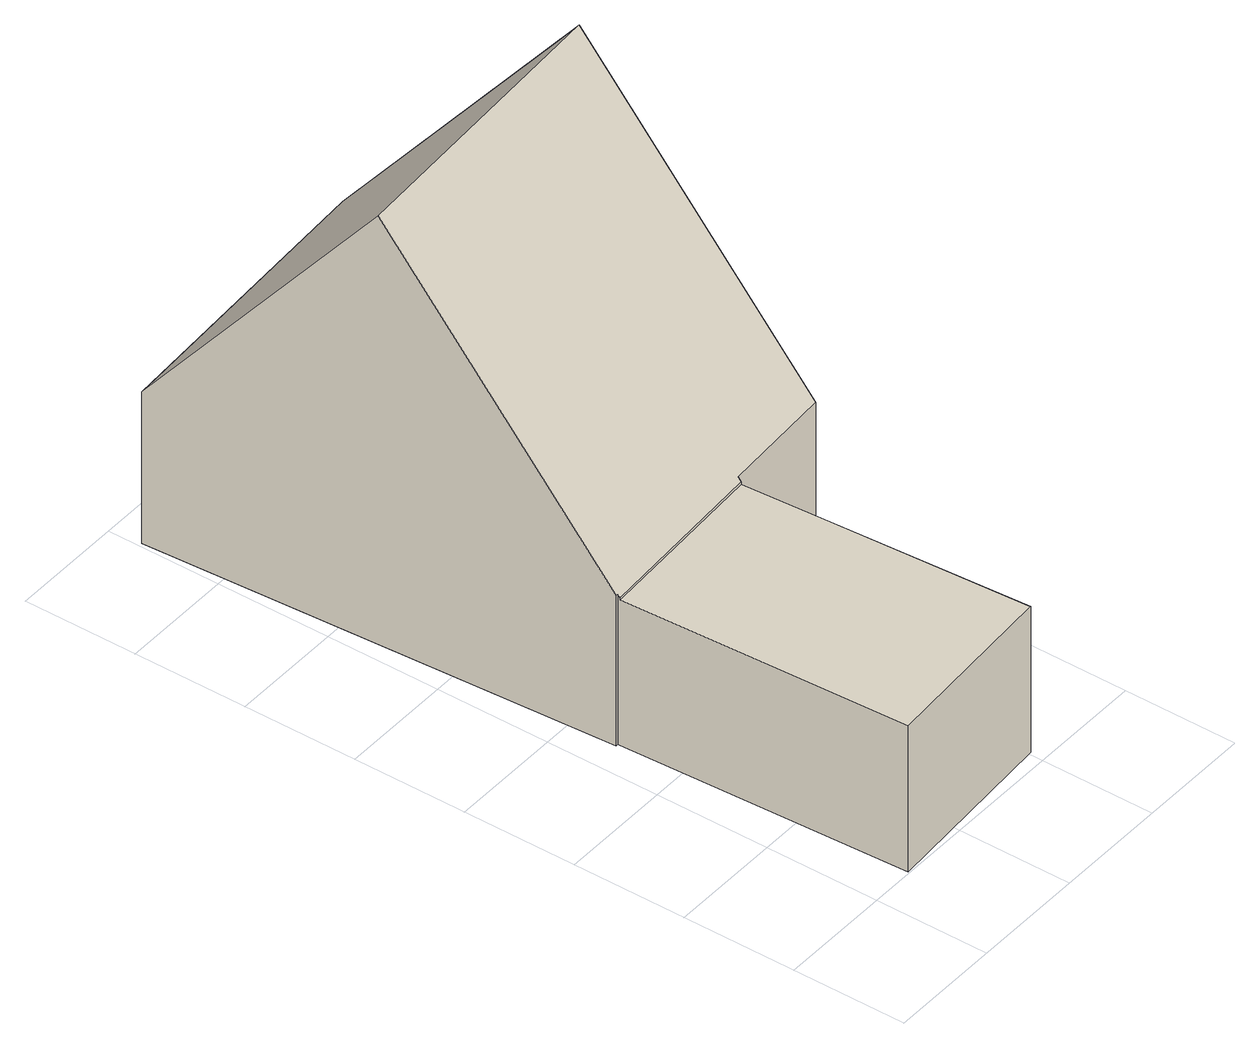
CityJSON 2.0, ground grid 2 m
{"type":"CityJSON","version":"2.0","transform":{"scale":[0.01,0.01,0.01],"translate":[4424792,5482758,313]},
"CityObjects":{
"building1":{"type":"Building","geometry":[{"type":"Solid","lod":"1","boundaries":[[[[0,1,2,3]],[[4,5,6,7]],[[0,8,9,1]],[[10,11,12,13]],[[8,0,3,14,15,16,17]],[[14,3,2,18,7,6,19,20,21,22,23,15]],[[24,16,15,23]],[[23,22,21,11,10,24]],[[6,5,13,12,20,19]],[[17,25,9,8]],[[12,11,21,20]],[[4,25,17,16,24,10,13,5]],[[2,1,9,25,4,7,18]]]]}]}
},
"vertices":[
[405,25,365],[80,3,365],[80,3,90],[405,25,90],[58,515,373],[54,515,374],[54,515,90],[58,515,90],[375,529,365],[58,511,365],[555,960,898],[532,1374,375],[8,1345,375],[31,931,898],[375,529,90],[375,535,90],[375,535,376],[375,529,369],[58,511,90],[31,931,90],[8,1345,90],[532,1374,90],[555,960,90],[578,547,90],[578,547,377],[58,511,369]
]}
